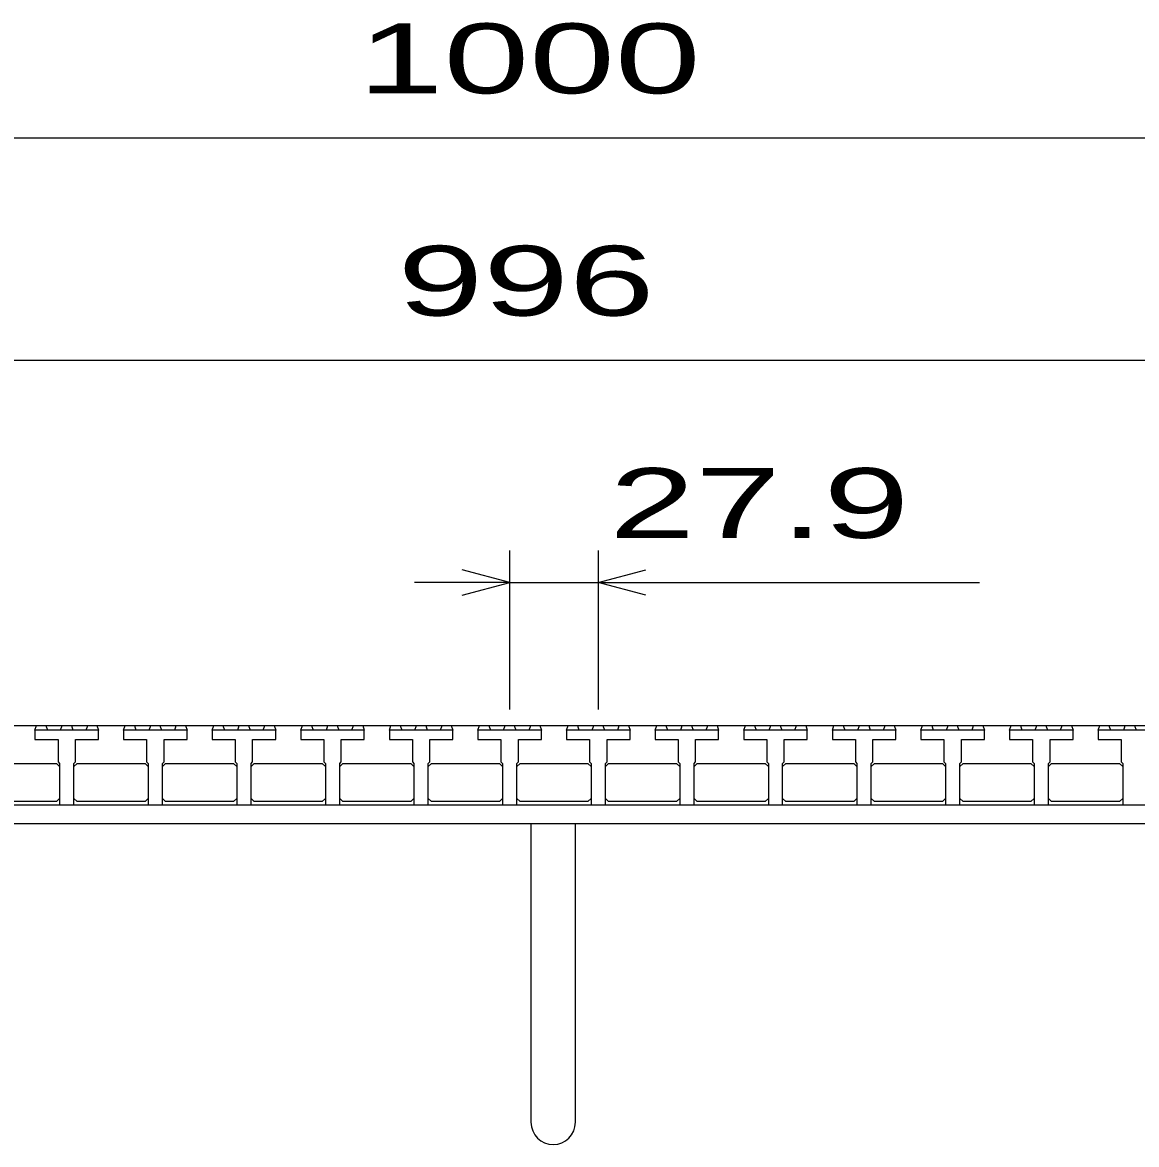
# Model space of a CAD drawing. Units: millimetres, scale not verified. Extents: x -1820 to 1731, y -1282 to 1054.
# Drawn here: x -1088.2 to -737.3, y -769 to -415.7 of the extents above; entities that cross this region are included whole.
import ezdxf
from ezdxf.enums import TextEntityAlignment as Align

# ---------------------------------------------------------------- set-up
doc = ezdxf.new("R2010")
doc.units = ezdxf.units.MM
doc.header["$LTSCALE"] = 10
for name, color, linetype, lineweight in [('16', 3, 'Continuous', 25), ('19', 6, 'Continuous', 25), ('22', 2, 'Continuous', 25)]:
    doc.layers.add(name, color=color, linetype=linetype, lineweight=lineweight)
doc.styles.add('ベクトル', font='')
doc.styles.get('ベクトル').set_extended_font_data('ベクトル')

msp = doc.modelspace()

# ---------------------------------------------------------------- linework, layer by layer
at = {"layer": '16'}
for p, q in [((-1419, -637), (-423, -637)), ((-1084.2, -638.5), (-1083.7, -637)), ((-1084.2, -638.5), (-1084.2, -641.5)), ((-1064.2, -638.5), (-1084.2, -638.5)), ((-1083.7, -637), (-1080.8, -637)), ((-1080.8, -637), (-1080.3, -638.5)), ((-1076.15, -638.5), (-1075.65, -637)), ((-1075.65, -637), (-1072.75, -637)), ((-1072.75, -637), (-1072.25, -638.5)), ((-1068.1, -638.5), (-1067.6, -637)), ((-1067.6, -637), (-1064.7, -637)), ((-1064.7, -637), (-1064.2, -638.5)), ((-1064.2, -641.5), (-1064.2, -638.5)), ((-1056.3, -638.5), (-1055.8, -637)), ((-1056.3, -638.5), (-1056.3, -641.5)), ((-1036.3, -638.5), (-1056.3, -638.5)), ((-1055.8, -637), (-1052.9, -637)), ((-1052.9, -637), (-1052.4, -638.5)), ((-1048.25, -638.5), (-1047.75, -637)), ((-1047.75, -637), (-1044.85, -637)), ((-1044.85, -637), (-1044.35, -638.5)), ((-1040.2, -638.5), (-1039.7, -637)), ((-1039.7, -637), (-1036.8, -637)), ((-1036.8, -637), (-1036.3, -638.5)), ((-1036.3, -641.5), (-1036.3, -638.5)), ((-1028.4, -638.5), (-1027.9, -637)), ((-1028.4, -638.5), (-1028.4, -641.5)), ((-1008.4, -638.5), (-1028.4, -638.5)), ((-1027.9, -637), (-1025, -637)), ((-1025, -637), (-1024.5, -638.5)), ((-1020.35, -638.5), (-1019.85, -637)), ((-1019.85, -637), (-1016.95, -637)), ((-1016.95, -637), (-1016.45, -638.5)), ((-1012.3, -638.5), (-1011.8, -637)), ((-1011.8, -637), (-1008.9, -637)), ((-1008.9, -637), (-1008.4, -638.5)), ((-1008.4, -641.5), (-1008.4, -638.5)), ((-1000.5, -638.5), (-1000, -637)), ((-1000.5, -638.5), (-1000.5, -641.5)), ((-980.5, -638.5), (-1000.5, -638.5)), ((-1000, -637), (-997.1, -637)), ((-997.1, -637), (-996.6, -638.5)), ((-992.45, -638.5), (-991.95, -637)), ((-991.95, -637), (-989.05, -637)), ((-989.05, -637), (-988.55, -638.5)), ((-984.4, -638.5), (-983.9, -637)), ((-983.9, -637), (-981, -637)), ((-981, -637), (-980.5, -638.5)), ((-980.5, -641.5), (-980.5, -638.5)), ((-972.6, -638.5), (-972.1, -637)), ((-972.6, -638.5), (-972.6, -641.5)), ((-952.6, -638.5), (-972.6, -638.5)), ((-972.1, -637), (-969.2, -637)), ((-969.2, -637), (-968.7, -638.5)), ((-964.55, -638.5), (-964.05, -637)), ((-964.05, -637), (-961.15, -637)), ((-961.15, -637), (-960.65, -638.5)), ((-956.5, -638.5), (-956, -637)), ((-956, -637), (-953.1, -637)), ((-953.1, -637), (-952.6, -638.5)), ((-952.6, -641.5), (-952.6, -638.5)), ((-944.7, -638.5), (-944.2, -637)), ((-944.7, -638.5), (-944.7, -641.5)), ((-924.7, -638.5), (-944.7, -638.5)), ((-944.2, -637), (-941.3, -637)), ((-941.3, -637), (-940.8, -638.5)), ((-936.65, -638.5), (-936.15, -637)), ((-936.15, -637), (-933.25, -637)), ((-933.25, -637), (-932.75, -638.5)), ((-928.6, -638.5), (-928.1, -637)), ((-928.1, -637), (-925.2, -637)), ((-925.2, -637), (-924.7, -638.5)), ((-924.7, -641.5), (-924.7, -638.5)), ((-916.8, -638.5), (-916.3, -637)), ((-916.8, -638.5), (-916.8, -641.5)), ((-896.8, -638.5), (-916.8, -638.5)), ((-916.3, -637), (-913.4, -637)), ((-913.4, -637), (-912.9, -638.5)), ((-908.75, -638.5), (-908.25, -637)), ((-908.25, -637), (-905.35, -637)), ((-905.35, -637), (-904.85, -638.5)), ((-900.7, -638.5), (-900.2, -637)), ((-900.2, -637), (-897.3, -637)), ((-897.3, -637), (-896.8, -638.5)), ((-896.8, -641.5), (-896.8, -638.5)), ((-888.9, -638.5), (-888.4, -637)), ((-888.9, -638.5), (-888.9, -641.5)), ((-868.9, -638.5), (-888.9, -638.5)), ((-888.4, -637), (-885.5, -637)), ((-885.5, -637), (-885, -638.5)), ((-880.85, -638.5), (-880.35, -637)), ((-880.35, -637), (-877.45, -637)), ((-877.45, -637), (-876.95, -638.5)), ((-872.8, -638.5), (-872.3, -637)), ((-872.3, -637), (-869.4, -637)), ((-869.4, -637), (-868.9, -638.5)), ((-868.9, -641.5), (-868.9, -638.5)), ((-861, -638.5), (-860.5, -637)), ((-861, -638.5), (-861, -641.5)), ((-841, -638.5), (-861, -638.5)), ((-860.5, -637), (-857.6, -637)), ((-857.6, -637), (-857.1, -638.5)), ((-852.95, -638.5), (-852.45, -637)), ((-852.45, -637), (-849.55, -637)), ((-849.55, -637), (-849.05, -638.5)), ((-844.9, -638.5), (-844.4, -637)), ((-844.4, -637), (-841.5, -637)), ((-841.5, -637), (-841, -638.5)), ((-841, -641.5), (-841, -638.5)), ((-833.1, -638.5), (-832.6, -637)), ((-833.1, -638.5), (-833.1, -641.5)), ((-813.1, -638.5), (-833.1, -638.5)), ((-832.6, -637), (-829.7, -637)), ((-829.7, -637), (-829.2, -638.5)), ((-825.05, -638.5), (-824.55, -637)), ((-824.55, -637), (-821.65, -637)), ((-821.65, -637), (-821.15, -638.5)), ((-817, -638.5), (-816.5, -637)), ((-816.5, -637), (-813.6, -637)), ((-813.6, -637), (-813.1, -638.5)), ((-813.1, -641.5), (-813.1, -638.5)), ((-805.2, -638.5), (-804.7, -637)), ((-805.2, -638.5), (-805.2, -641.5)), ((-785.2, -638.5), (-805.2, -638.5)), ((-804.7, -637), (-801.8, -637)), ((-801.8, -637), (-801.3, -638.5)), ((-797.15, -638.5), (-796.65, -637)), ((-796.65, -637), (-793.75, -637)), ((-793.75, -637), (-793.25, -638.5)), ((-789.1, -638.5), (-788.6, -637)), ((-788.6, -637), (-785.7, -637)), ((-785.7, -637), (-785.2, -638.5)), ((-785.2, -641.5), (-785.2, -638.5)), ((-777.3, -638.5), (-776.8, -637)), ((-777.3, -638.5), (-777.3, -641.5)), ((-757.3, -638.5), (-777.3, -638.5)), ((-776.8, -637), (-773.9, -637)), ((-773.9, -637), (-773.4, -638.5)), ((-769.25, -638.5), (-768.75, -637)), ((-768.75, -637), (-765.85, -637)), ((-765.85, -637), (-765.35, -638.5)), ((-761.2, -638.5), (-760.7, -637)), ((-760.7, -637), (-757.8, -637)), ((-757.8, -637), (-757.3, -638.5)), ((-757.3, -641.5), (-757.3, -638.5)), ((-749.4, -638.5), (-748.9, -637)), ((-749.4, -638.5), (-749.4, -641.5)), ((-729.4, -638.5), (-749.4, -638.5)), ((-748.9, -637), (-746, -637)), ((-746, -637), (-745.5, -638.5)), ((-741.35, -638.5), (-740.85, -637)), ((-740.85, -637), (-737.95, -637)), ((-737.95, -637), (-737.45, -638.5)), ((-1084.2, -641.5), (-1076.95, -641.5)), ((-1076.95, -641.5), (-1076.95, -648.5)), ((-1071.45, -648.5), (-1071.45, -641.5)), ((-1071.45, -641.5), (-1064.2, -641.5)), ((-1056.3, -641.5), (-1049.05, -641.5)), ((-1049.05, -641.5), (-1049.05, -648.5)), ((-1043.55, -648.5), (-1043.55, -641.5)), ((-1043.55, -641.5), (-1036.3, -641.5)), ((-1028.4, -641.5), (-1021.15, -641.5)), ((-1021.15, -641.5), (-1021.15, -648.5)), ((-1015.65, -648.5), (-1015.65, -641.5)), ((-1015.65, -641.5), (-1008.4, -641.5)), ((-1000.5, -641.5), (-993.25, -641.5)), ((-993.25, -641.5), (-993.25, -648.5)), ((-987.75, -648.5), (-987.75, -641.5)), ((-987.75, -641.5), (-980.5, -641.5)), ((-972.6, -641.5), (-965.35, -641.5)), ((-965.35, -641.5), (-965.35, -648.5)), ((-959.85, -648.5), (-959.85, -641.5)), ((-959.85, -641.5), (-952.6, -641.5)), ((-944.7, -641.5), (-937.45, -641.5)), ((-937.45, -641.5), (-937.45, -648.5)), ((-931.95, -648.5), (-931.95, -641.5)), ((-931.95, -641.5), (-924.7, -641.5)), ((-916.8, -641.5), (-909.55, -641.5)), ((-909.55, -641.5), (-909.55, -648.5)), ((-904.05, -648.5), (-904.05, -641.5)), ((-904.05, -641.5), (-896.8, -641.5)), ((-888.9, -641.5), (-881.65, -641.5)), ((-881.65, -641.5), (-881.65, -648.5)), ((-876.15, -648.5), (-876.15, -641.5)), ((-876.15, -641.5), (-868.9, -641.5)), ((-861, -641.5), (-853.75, -641.5)), ((-853.75, -641.5), (-853.75, -648.5)), ((-848.25, -648.5), (-848.25, -641.5)), ((-848.25, -641.5), (-841, -641.5)), ((-833.1, -641.5), (-825.85, -641.5)), ((-825.85, -641.5), (-825.85, -648.5)), ((-820.35, -648.5), (-820.35, -641.5)), ((-820.35, -641.5), (-813.1, -641.5)), ((-805.2, -641.5), (-797.95, -641.5)), ((-797.95, -641.5), (-797.95, -648.5)), ((-792.45, -648.5), (-792.45, -641.5)), ((-792.45, -641.5), (-785.2, -641.5)), ((-777.3, -641.5), (-770.05, -641.5)), ((-770.05, -641.5), (-770.05, -648.5)), ((-764.55, -648.5), (-764.55, -641.5)), ((-764.55, -641.5), (-757.3, -641.5)), ((-749.4, -641.5), (-742.15, -641.5)), ((-742.15, -641.5), (-742.15, -648.5)), ((-1098.85, -649), (-1077.45, -649)), ((-1077.45, -649), (-1076.45, -650)), ((-1076.95, -648.5), (-1076.45, -649)), ((-1076.45, -649), (-1076.45, -662)), ((-1071.95, -649), (-1071.45, -648.5)), ((-1071.95, -662), (-1071.95, -649)), ((-1071.95, -650), (-1070.95, -649)), ((-1070.95, -649), (-1049.55, -649)), ((-1049.55, -649), (-1048.55, -650)), ((-1049.05, -648.5), (-1048.55, -649)), ((-1048.55, -649), (-1048.55, -662)), ((-1044.05, -649), (-1043.55, -648.5)), ((-1044.05, -662), (-1044.05, -649)), ((-1044.05, -650), (-1043.05, -649)), ((-1043.05, -649), (-1021.65, -649)), ((-1021.65, -649), (-1020.65, -650)), ((-1021.15, -648.5), (-1020.65, -649)), ((-1020.65, -649), (-1020.65, -662)), ((-1016.15, -649), (-1015.65, -648.5)), ((-1016.15, -662), (-1016.15, -649)), ((-1016.15, -650), (-1015.15, -649)), ((-1015.15, -649), (-993.75, -649)), ((-993.75, -649), (-992.75, -650)), ((-993.25, -648.5), (-992.75, -649)), ((-992.75, -649), (-992.75, -662)), ((-988.25, -649), (-987.75, -648.5)), ((-988.25, -662), (-988.25, -649)), ((-988.25, -650), (-987.25, -649)), ((-987.25, -649), (-965.85, -649)), ((-965.85, -649), (-964.85, -650)), ((-965.35, -648.5), (-964.85, -649)), ((-964.85, -649), (-964.85, -662)), ((-960.35, -649), (-959.85, -648.5)), ((-960.35, -662), (-960.35, -649)), ((-960.35, -650), (-959.35, -649)), ((-959.35, -649), (-937.95, -649)), ((-937.95, -649), (-936.95, -650)), ((-937.45, -648.5), (-936.95, -649)), ((-936.95, -649), (-936.95, -662)), ((-932.45, -649), (-931.95, -648.5)), ((-932.45, -662), (-932.45, -649)), ((-932.45, -650), (-931.45, -649)), ((-931.45, -649), (-910.05, -649)), ((-910.05, -649), (-909.05, -650)), ((-909.55, -648.5), (-909.05, -649)), ((-909.05, -649), (-909.05, -662)), ((-904.55, -649), (-904.05, -648.5)), ((-904.55, -662), (-904.55, -649)), ((-904.55, -650), (-903.55, -649)), ((-903.55, -649), (-882.15, -649)), ((-882.15, -649), (-881.15, -650)), ((-881.65, -648.5), (-881.15, -649)), ((-881.15, -649), (-881.15, -662)), ((-876.65, -649), (-876.15, -648.5)), ((-876.65, -662), (-876.65, -649)), ((-876.65, -650), (-875.65, -649)), ((-875.65, -649), (-854.25, -649)), ((-854.25, -649), (-853.25, -650)), ((-853.75, -648.5), (-853.25, -649)), ((-853.25, -649), (-853.25, -662)), ((-848.75, -649), (-848.25, -648.5)), ((-848.75, -662), (-848.75, -649)), ((-848.75, -650), (-847.75, -649)), ((-847.75, -649), (-826.35, -649)), ((-826.35, -649), (-825.35, -650)), ((-825.85, -648.5), (-825.35, -649)), ((-825.35, -649), (-825.35, -662)), ((-820.85, -649), (-820.35, -648.5)), ((-820.85, -662), (-820.85, -649)), ((-820.85, -650), (-819.85, -649)), ((-819.85, -649), (-798.45, -649)), ((-798.45, -649), (-797.45, -650)), ((-797.95, -648.5), (-797.45, -649)), ((-797.45, -649), (-797.45, -662)), ((-792.95, -649), (-792.45, -648.5)), ((-792.95, -662), (-792.95, -649)), ((-792.95, -650), (-791.95, -649)), ((-791.95, -649), (-770.55, -649)), ((-770.55, -649), (-769.55, -650)), ((-770.05, -648.5), (-769.55, -649)), ((-769.55, -649), (-769.55, -662)), ((-765.05, -649), (-764.55, -648.5)), ((-765.05, -662), (-765.05, -649)), ((-765.05, -650), (-764.05, -649)), ((-764.05, -649), (-742.65, -649)), ((-742.65, -649), (-741.65, -650)), ((-742.15, -648.5), (-741.65, -649)), ((-741.65, -649), (-741.65, -662)), ((-1076.45, -660), (-1077.45, -661)), ((-1070.95, -661), (-1071.95, -660)), ((-1048.55, -660), (-1049.55, -661)), ((-1043.05, -661), (-1044.05, -660)), ((-1020.65, -660), (-1021.65, -661)), ((-1015.15, -661), (-1016.15, -660)), ((-992.75, -660), (-993.75, -661)), ((-987.25, -661), (-988.25, -660)), ((-964.85, -660), (-965.85, -661)), ((-959.35, -661), (-960.35, -660)), ((-936.95, -660), (-937.95, -661)), ((-931.45, -661), (-932.45, -660)), ((-909.05, -660), (-910.05, -661)), ((-903.55, -661), (-904.55, -660)), ((-881.15, -660), (-882.15, -661)), ((-875.65, -661), (-876.65, -660)), ((-853.25, -660), (-854.25, -661)), ((-847.75, -661), (-848.75, -660)), ((-825.35, -660), (-826.35, -661)), ((-819.85, -661), (-820.85, -660)), ((-797.45, -660), (-798.45, -661)), ((-791.95, -661), (-792.95, -660)), ((-769.55, -660), (-770.55, -661)), ((-764.05, -661), (-765.05, -660)), ((-741.65, -660), (-742.65, -661)), ((-1419, -662), (-423, -662)), ((-1077.45, -661), (-1098.85, -661)), ((-1076.45, -662), (-1071.95, -662)), ((-1049.55, -661), (-1070.95, -661)), ((-1048.55, -662), (-1044.05, -662)), ((-1021.65, -661), (-1043.05, -661)), ((-1020.65, -662), (-1016.15, -662)), ((-993.75, -661), (-1015.15, -661)), ((-992.75, -662), (-988.25, -662)), ((-965.85, -661), (-987.25, -661)), ((-964.85, -662), (-960.35, -662)), ((-937.95, -661), (-959.35, -661)), ((-936.95, -662), (-932.45, -662)), ((-910.05, -661), (-931.45, -661)), ((-909.05, -662), (-904.55, -662)), ((-882.15, -661), (-903.55, -661)), ((-881.15, -662), (-876.65, -662)), ((-854.25, -661), (-875.65, -661)), ((-853.25, -662), (-848.75, -662)), ((-826.35, -661), (-847.75, -661)), ((-825.35, -662), (-820.85, -662)), ((-798.45, -661), (-819.85, -661)), ((-797.45, -662), (-792.95, -662)), ((-770.55, -661), (-791.95, -661)), ((-769.55, -662), (-765.05, -662)), ((-742.65, -661), (-764.05, -661)), ((-741.65, -662), (-737.15, -662))]:
    msp.add_line(p, q, dxfattribs=at)
at = {"layer": '19'}
for p, q in [((-1421, -662), (-421, -662)), ((-421, -668), (-1421, -668)), ((-928, -668), (-928, -762)), ((-914, -762), (-914, -668))]:
    msp.add_line(p, q, dxfattribs=at)
msp.add_arc((-921, -762), 7, 180, 0, dxfattribs=at)
at = {"layer": '22', "color": 4}
for p, q in [((-1421, -452), (-421, -452)), ((-1419, -522), (-423, -522)), ((-934.7, -632), (-934.7, -582)), ((-906.8, -582), (-906.8, -632)), ((-934.7, -592), (-949.7, -588)), ((-906.8, -592), (-891.8, -588)), ((-934.7, -592), (-964.7, -592)), ((-949.7, -596), (-934.7, -592)), ((-934.7, -592), (-906.8, -592)), ((-891.8, -596), (-906.8, -592)), ((-906.8, -592), (-786.8, -592))]:
    msp.add_line(p, q, dxfattribs=at)

# ---------------------------------------------------------------- texts
at = {"layer": '22', "style": 'ベクトル', "width": 1.65}
for s, p in [(' 1000 ', (-996, -427)), (' 996 ', (-983.5, -497)), (' 27.9 ', (-916.8, -567))]:
    msp.add_text(s, height=21.99, dxfattribs=at).set_placement(p, align=Align.MIDDLE_LEFT)

doc.saveas('drawing.dxf')
